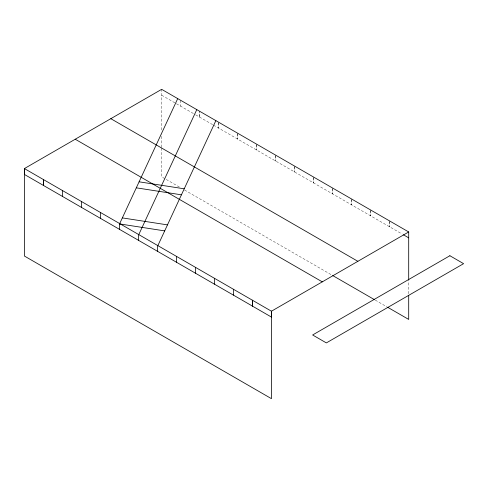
<?xml version="1.0" encoding="UTF-8"?>
<svg xmlns="http://www.w3.org/2000/svg" width="488" height="488" viewBox="0 0 488 488"><rect width="100%" height="100%" fill="white"/><g stroke="black" fill="none" stroke-linecap="round" stroke-linejoin="round"><path stroke-width="0.37" stroke-dasharray="2.44 1.83" d="M161.656 148.084L161.65 176.796L165.584 179.066M161.656 147.327L161.656 134.487M161.656 129.954L161.65 89.334M199.659 117.151L199.659 111.276L199.659 117.151M389.699 221.729L389.699 226.865L389.699 220.997M408.7 293.739L408.7 280.899M161.656 95.203L195.072 114.497M195.731 114.875L212.768 124.714M213.421 125.093L402.149 234.051M166.237 179.444L180.658 187.764M184.586 190.033L332.029 275.159M375.278 300.132L387.075 306.94M180.658 100.308L180.658 106.177M218.661 122.25L218.661 128.118L218.661 122.25M237.668 133.224L237.668 139.092L237.668 133.218M256.67 144.192L256.67 150.066L256.67 144.192M275.671 155.166L275.671 161.034L275.671 155.166M294.679 166.14L294.679 172.008L294.679 166.133M313.68 177.107L313.68 182.976L313.68 177.107M332.688 188.081L332.688 193.95L332.682 188.081M351.689 199.049L351.689 204.923L351.689 199.049M370.691 210.023L370.691 215.891L370.697 210.023"/><path stroke-width="0.73" d="M408.7 295.252L408.7 319.426L387.728 307.318M408.7 280.142L408.7 231.965L161.65 89.334L24.406 168.574L24.4 256.035L271.45 398.665L271.45 311.204L408.7 231.965M177.711 98.606L119.554 223.913L164.688 230.897M138.775 234.606L196.786 109.617M157.856 245.623L215.861 120.634M139.092 181.817L184.226 188.801M136.298 187.831L181.432 194.816M122.342 217.898L167.482 224.883M403.46 234.807L408.7 237.839M110.819 118.682L357.869 261.318M332.688 275.537L374.625 299.754M75.237 139.226L322.281 281.857M233.447 289.262L233.447 295.136M214.439 278.288L214.446 284.162M195.438 267.32L195.438 273.195M176.43 256.346L176.436 262.221M157.429 245.379L157.435 251.247M138.421 234.405L138.427 240.279M119.42 223.431L119.426 229.305M100.418 212.463L100.418 218.331M81.417 201.489L81.417 207.363M62.409 190.515L62.415 196.389M449.875 255.736L312.625 334.981L326.35 342.905L463.6 263.66L449.875 255.736M271.45 311.21L24.406 168.574L24.4 174.442L271.45 317.078L271.45 311.21M252.448 306.104L252.448 300.236L252.448 306.104M43.408 185.416L43.408 179.547L43.408 185.416"/></g></svg>
